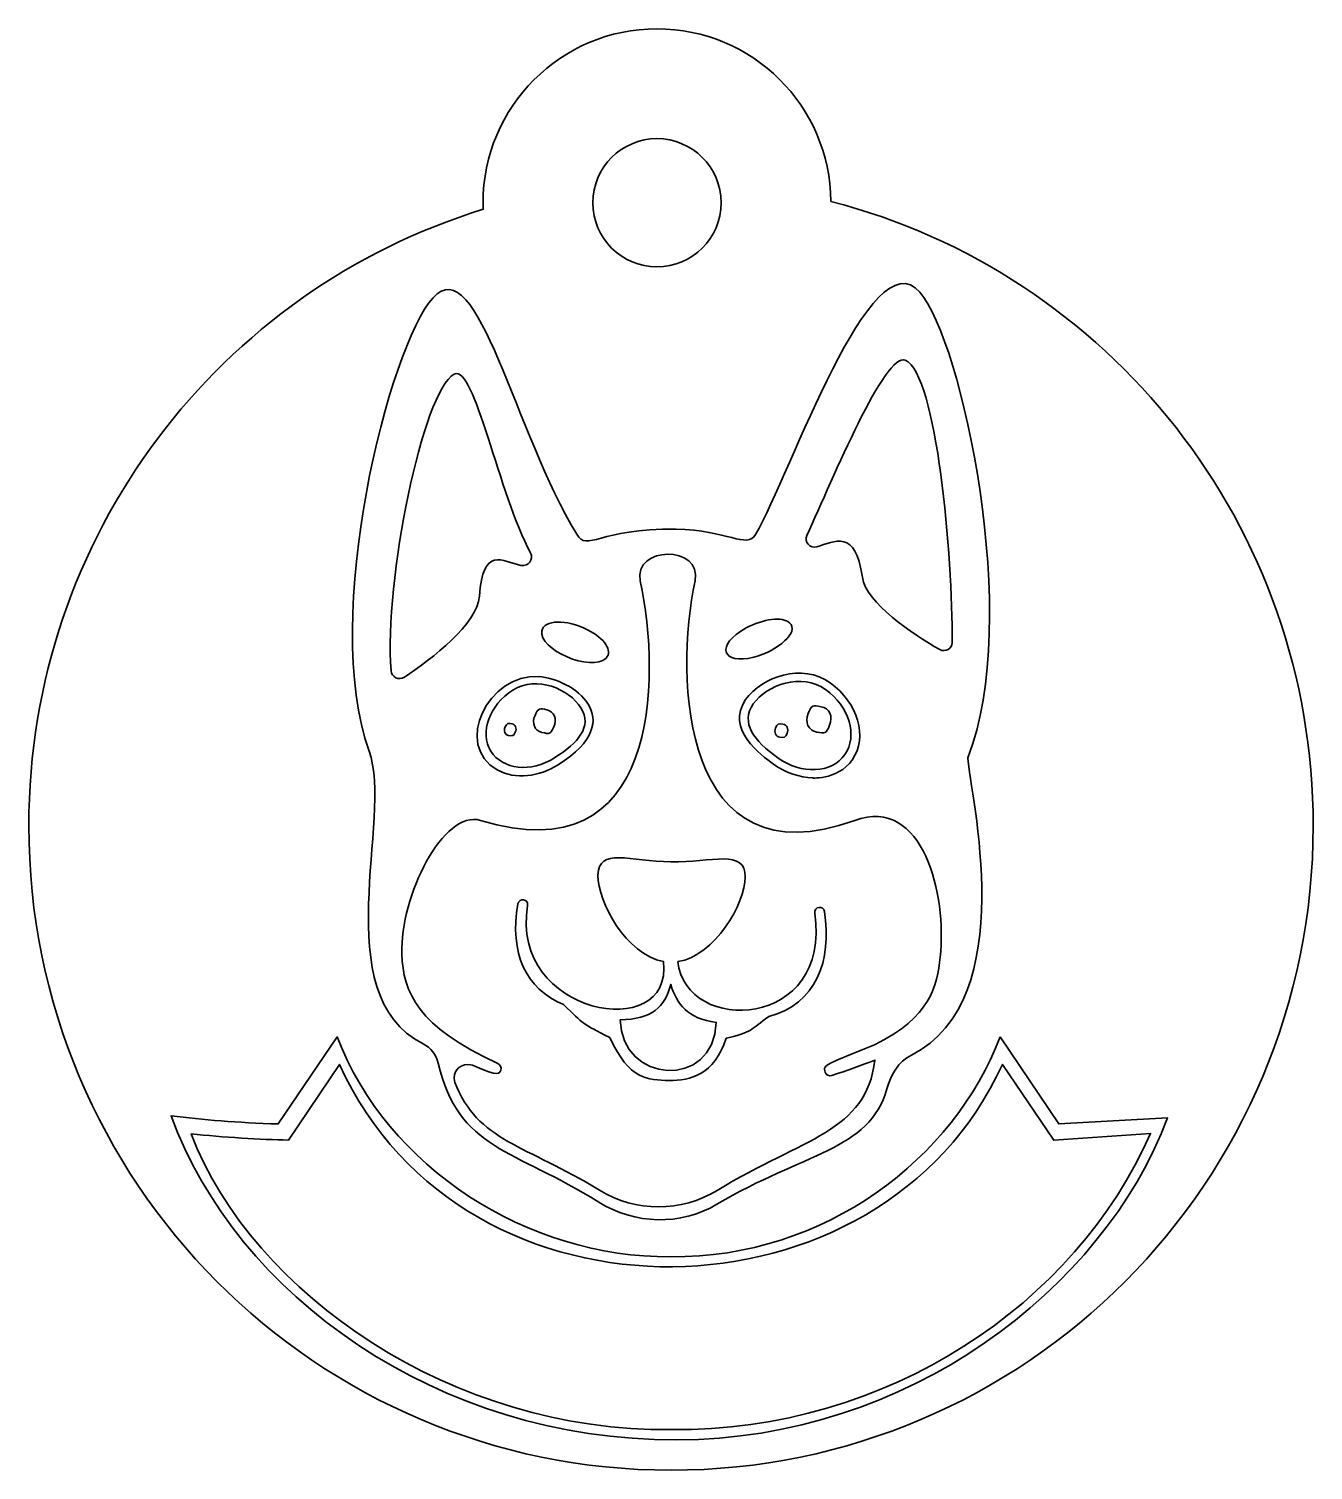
# Model space of a CAD drawing. Header units: inches. Extents: x 5.28 to 8.78, y -4.01 to -0.08.
import ezdxf

# ---------------------------------------------------------------- set-up
doc = ezdxf.new("R2010")
doc.units = ezdxf.units.IN
doc.header["$MEASUREMENT"] = 0
doc.layers.add('_U+0421_U+043B_U+043E_U+0439 1', color=7, linetype='Continuous')

# ---------------------------------------------------------------- blocks, each defined once
blk = doc.blocks.new('block 3')
at = {"layer": '_U+0421_U+043B_U+043E_U+0439 1', "color": 7, "lineweight": 35, "true_color": 0xffffff}
for points, knots in [([(7.4196, -2.4876), (7.4674, -2.8056), (7.0677, -2.8217), (7.0465, -2.6203), (7.1483, -2.6044), (7.2294, -2.4614), (7.2302, -2.3893), (7.2312, -2.3125), (7.1386, -2.3498), (7.0277, -2.3484), (6.9168, -2.3471), (6.8297, -2.3077), (6.8288, -2.3845), (6.8279, -2.4567), (6.9057, -2.6018), (7.0072, -2.6199), (7.0348, -2.8471), (6.5848, -2.7647), (6.637, -2.4673), (6.6404, -2.4497), (6.6137, -2.4451), (6.6106, -2.4626), (6.5869, -2.5971), (6.632, -2.6943), (6.735, -2.7374), (6.7915, -2.7925), (6.7849, -2.7882), (6.8608, -2.8275), (6.9145, -2.9427), (6.9642, -2.9433), (7.0228, -2.944), (7.081, -2.9447), (7.1444, -2.9294), (7.1783, -2.8291), (7.248, -2.8138), (7.2455, -2.8048), (7.2942, -2.7702), (7.4238, -2.7364), (7.4665, -2.6177), (7.4461, -2.4836), (7.4435, -2.466), (7.417, -2.47), (7.4196, -2.4876)], [0, 0, 0, 0, 1, 1, 1, 2, 2, 2, 3, 3, 3, 4, 4, 4, 5, 5, 5, 6, 6, 6, 7, 7, 7, 8, 8, 8, 9, 9, 9, 10, 10, 10, 11, 11, 11, 12, 12, 12, 13, 13, 13, 14, 14, 14, 14]), ([(6.8893, -2.7785), (6.9758, -2.7781), (7.0115, -2.7432), (7.0273, -2.6825), (7.0432, -2.7355), (7.0732, -2.7759), (7.1513, -2.786), (7.1444, -2.9712), (6.8913, -2.9527), (6.8893, -2.7785)], [0, 0, 0, 0, 1, 1, 1, 2, 2, 2, 3, 3, 3, 3])]:
    blk.add_open_spline(points, degree=3, knots=knots, dxfattribs=at)
blk = doc.blocks.new('block 5')
at = {"layer": '_U+0421_U+043B_U+043E_U+0439 1', "color": 7, "lineweight": 35, "true_color": 0xffffff}
for points, knots in [([(7.7062, -0.796), (7.5731, -0.641), (7.3552, -1.2873), (7.2584, -1.456), (7.2346, -1.4968), (7.1815, -1.4433), (7.0416, -1.4417), (6.8285, -1.439), (6.8008, -1.5047), (6.7708, -1.4557), (6.6038, -1.1829), (6.5009, -0.6757), (6.3792, -0.8108), (6.2598, -0.9433), (6.0728, -1.6812), (6.2051, -2.0464), (6.2708, -2.2272), (6.0867, -2.7097), (6.3521, -2.8442), (6.373, -2.8546), (6.3877, -2.874), (6.3933, -2.8967), (6.4485, -3.1336), (6.599, -3.1307), (6.831, -3.2756), (6.9292, -3.337), (7.0536, -3.3407), (7.1531, -3.2815), (7.3893, -3.1409), (7.5686, -3.1359), (7.6161, -2.9673), (7.6267, -2.9296), (7.6473, -2.8922), (7.6828, -2.8755), (7.9837, -2.7231), (7.8423, -2.1628), (7.8367, -2.0646), (7.9856, -1.6883), (7.8201, -0.9285), (7.7062, -0.796)], [0, 0, 0, 0, 1, 1, 1, 2, 2, 2, 3, 3, 3, 4, 4, 4, 5, 5, 5, 6, 6, 6, 7, 7, 7, 8, 8, 8, 9, 9, 9, 10, 10, 10, 11, 11, 11, 12, 12, 12, 13, 13, 13, 13]), ([(7.7941, -1.7503), (7.794, -1.7676), (7.7752, -1.7783), (7.7601, -1.7696), (7.6844, -1.7268), (7.5592, -1.6432), (7.5494, -1.5723), (7.5312, -1.4401), (7.4733, -1.4755), (7.4255, -1.4896), (7.4067, -1.495), (7.3901, -1.4765), (7.3983, -1.4587), (7.4696, -1.3021), (7.6117, -0.9572), (7.6662, -0.9811), (7.7526, -1.019), (7.7955, -1.5171), (7.7941, -1.7503)], [0, 0, 0, 0, 1, 1, 1, 2, 2, 2, 3, 3, 3, 4, 4, 4, 5, 5, 5, 6, 6, 6, 6]), ([(6.2648, -1.8273), (6.246, -1.5854), (6.3503, -1.0653), (6.4373, -1.0194), (6.4921, -0.9905), (6.5591, -1.3489), (6.6449, -1.5062), (6.6546, -1.5242), (6.6388, -1.5446), (6.619, -1.5403), (6.5685, -1.5293), (6.5146, -1.486), (6.5056, -1.6246), (6.5006, -1.6989), (6.3769, -1.7948), (6.3015, -1.845), (6.2863, -1.855), (6.2662, -1.8454), (6.2648, -1.8273)], [0, 0, 0, 0, 1, 1, 1, 2, 2, 2, 3, 3, 3, 4, 4, 4, 5, 5, 5, 6, 6, 6, 6]), ([(7.7612, -2.608), (7.7521, -2.6872), (7.7367, -2.7712), (7.5826, -2.8468), (7.4544, -2.9001), (7.4405, -2.8997), (7.4477, -2.9218), (7.4501, -2.9293), (7.4581, -2.9335), (7.4658, -2.9308), (7.5087, -2.9168), (7.5477, -2.9026), (7.5833, -2.8886), (7.5595, -3.0854), (7.3913, -3.0992), (7.1538, -3.2438), (7.0556, -3.3036), (6.9314, -3.3035), (6.8332, -3.2435), (6.6312, -3.1198), (6.5003, -3.1094), (6.4389, -2.9496), (6.4276, -2.9201), (6.4572, -2.8913), (6.4866, -2.9029), (6.5432, -2.9253), (6.5581, -2.9327), (6.5642, -2.9162), (6.5669, -2.9087), (6.5626, -2.9014), (6.5555, -2.898), (6.3378, -2.7972), (6.2977, -2.7042), (6.2944, -2.5997), (6.2892, -2.4422), (6.4076, -2.2044), (6.509, -2.2355), (6.9953, -2.3851), (7.0015, -1.8525), (6.9441, -1.5826), (6.9237, -1.4871), (7.1142, -1.4846), (7.0934, -1.5822), (7.0365, -1.8482), (7.0562, -2.4072), (7.5283, -2.2355), (7.7152, -2.1676), (7.7805, -2.4394), (7.7612, -2.608)], [0, 0, 0, 0, 1, 1, 1, 2, 2, 2, 3, 3, 3, 4, 4, 4, 5, 5, 5, 6, 6, 6, 7, 7, 7, 8, 8, 8, 9, 9, 9, 10, 10, 10, 11, 11, 11, 12, 12, 12, 13, 13, 13, 14, 14, 14, 15, 15, 15, 16, 16, 16, 16]), ([(6.8, -1.7157), (6.8468, -1.7395), (6.87, -1.7734), (6.8509, -1.7929), (6.8112, -1.833), (6.665, -1.7689), (6.6758, -1.7185), (6.6821, -1.6886), (6.7426, -1.6865), (6.8, -1.7157)], [0, 0, 0, 0, 1, 1, 1, 2, 2, 2, 3, 3, 3, 3]), ([(7.233, -1.7109), (7.2794, -1.6859), (7.3311, -1.6794), (7.3506, -1.6965), (7.3788, -1.7212), (7.3198, -1.7736), (7.2537, -1.7906), (7.1679, -1.8127), (7.1458, -1.7581), (7.233, -1.7109)], [0, 0, 0, 0, 1, 1, 1, 2, 2, 2, 3, 3, 3, 3]), ([(7.4617, -1.8603), (7.5377, -1.9148), (7.5646, -2.0087), (7.522, -2.0698), (7.4808, -2.1287), (7.401, -2.1194), (7.4149, -2.1194), (7.3781, -2.1187), (7.3396, -2.1053), (7.3067, -2.0817), (7.2741, -2.0582), (7.1748, -1.9868), (7.2312, -1.9061), (7.2748, -1.8437), (7.3865, -1.8062), (7.4617, -1.8603)], [0, 0, 0, 0, 1, 1, 1, 2, 2, 2, 3, 3, 3, 4, 4, 4, 5, 5, 5, 5]), ([(6.6676, -1.8433), (6.7569, -1.8493), (6.9199, -1.9577), (6.7203, -2.0839), (6.6694, -2.116), (6.6036, -2.1253), (6.5545, -2.0976), (6.4335, -2.0304), (6.5301, -1.8343), (6.6676, -1.8433)], [0, 0, 0, 0, 1, 1, 1, 2, 2, 2, 3, 3, 3, 3])]:
    blk.add_open_spline(points, degree=3, knots=knots, dxfattribs=at)
blk = doc.blocks.new('block 4')
at = {"layer": '_U+0421_U+043B_U+043E_U+0439 1'}
blk.add_blockref('block 5', (0, 0), dxfattribs=at)
blk = doc.blocks.new('block 2')
at = {"layer": '_U+0421_U+043B_U+043E_U+0439 1'}
for name in ['block 4', 'block 3']:
    blk.add_blockref(name, (0, 0), dxfattribs=at)

msp = doc.modelspace()

# ---------------------------------------------------------------- linework, layer by layer
at = {"layer": '_U+0421_U+043B_U+043E_U+0439 1', "color": 242, "lineweight": 35, "true_color": 0xc1272d}
for points, knots in [([(7.4635, -0.5486), (7.4615, -0.2885), (7.2501, -0.0781), (6.9896, -0.0781), (6.7278, -0.0781), (6.5156, -0.2903), (6.5156, -0.5521), (6.5156, -0.5581), (6.5158, -0.564), (6.5161, -0.57), (5.7993, -0.7897), (5.2778, -1.4587), (5.2778, -2.25), (5.2778, -3.22), (6.0612, -4.0063), (7.0278, -4.0063), (7.9943, -4.0063), (8.7778, -3.22), (8.7778, -2.25), (8.7778, -1.431), (8.2192, -0.7429), (7.4635, -0.5486)], [0, 0, 0, 0, 1, 1, 1, 2, 2, 2, 3, 3, 3, 4, 4, 4, 5, 5, 5, 6, 6, 6, 7, 7, 7, 7]), ([(6.9896, -0.7268), (6.8931, -0.7268), (6.8149, -0.6486), (6.8149, -0.5521), (6.8149, -0.4556), (6.8931, -0.3774), (6.9896, -0.3774), (7.0861, -0.3774), (7.1643, -0.4556), (7.1643, -0.5521), (7.1643, -0.6486), (7.0861, -0.7268), (6.9896, -0.7268)], [0, 0, 0, 0, 1, 1, 1, 2, 2, 2, 3, 3, 3, 4, 4, 4, 4])]:
    msp.add_open_spline(points, degree=3, knots=knots, dxfattribs=at)
at = {"layer": '_U+0421_U+043B_U+043E_U+0439 1', "color": 7, "lineweight": 35, "true_color": 0xffffff}
for points, knots in [([(6.537, -2.0464), (6.5684, -2.0975), (6.6461, -2.1057), (6.7107, -2.0648), (6.7753, -2.024), (6.8137, -1.9797), (6.7823, -1.9287), (6.7509, -1.8776), (6.6616, -1.8393), (6.5971, -1.8801), (6.5325, -1.921), (6.5056, -1.9954), (6.537, -2.0464)], [0, 0, 0, 0, 1, 1, 1, 2, 2, 2, 3, 3, 3, 4, 4, 4, 4]), ([(7.4488, -1.8784), (7.3838, -1.8317), (7.288, -1.8663), (7.2521, -1.9178), (7.2162, -1.9692), (7.2536, -2.0179), (7.3186, -2.0646), (7.3836, -2.1113), (7.4655, -2.1074), (7.5014, -2.056), (7.5374, -2.0046), (7.5138, -1.9251), (7.4488, -1.8784)], [0, 0, 0, 0, 1, 1, 1, 2, 2, 2, 3, 3, 3, 4, 4, 4, 4]), ([(7.4601, -1.9762), (7.4504, -2.0003), (7.4475, -1.9986), (7.4248, -1.9946), (7.4022, -1.9906), (7.3917, -1.9679), (7.4014, -1.9439), (7.4111, -1.9199), (7.414, -1.9216), (7.4366, -1.9255), (7.4593, -1.9295), (7.4698, -1.9522), (7.4601, -1.9762)], [0, 0, 0, 0, 1, 1, 1, 2, 2, 2, 3, 3, 3, 4, 4, 4, 4]), ([(6.6572, -1.9491), (6.6669, -1.928), (6.6694, -1.9296), (6.6896, -1.9342), (6.7098, -1.9387), (6.7182, -1.9595), (6.7085, -1.9807), (6.6987, -2.0018), (6.6962, -2.0002), (6.6761, -1.9956), (6.6559, -1.9911), (6.6475, -1.9703), (6.6572, -1.9491)], [0, 0, 0, 0, 1, 1, 1, 2, 2, 2, 3, 3, 3, 4, 4, 4, 4]), ([(6.6035, -1.9953), (6.5986, -2.0059), (6.5954, -2.0062), (6.5853, -2.004), (6.5753, -2.0017), (6.571, -1.9913), (6.5759, -1.9807), (6.5808, -1.9702), (6.584, -1.9698), (6.5941, -1.9721), (6.6041, -1.9743), (6.6084, -1.9847), (6.6035, -1.9953)], [0, 0, 0, 0, 1, 1, 1, 2, 2, 2, 3, 3, 3, 4, 4, 4, 4]), ([(7.3441, -1.9981), (7.3393, -2.0101), (7.3357, -2.0107), (7.3244, -2.0087), (7.3131, -2.0067), (7.3078, -1.9953), (7.3127, -1.9833), (7.3175, -1.9713), (7.3211, -1.9707), (7.3324, -1.9727), (7.3438, -1.9747), (7.349, -1.9861), (7.3441, -1.9981)], [0, 0, 0, 0, 1, 1, 1, 2, 2, 2, 3, 3, 3, 4, 4, 4, 4]), ([(7.9245, -2.8256), (7.8003, -3.1547), (7.4482, -3.429), (7.027, -3.4244), (6.6374, -3.4294), (6.2511, -3.1782), (6.1181, -2.8255), (6.1181, -2.8255), (5.9577, -3.0626), (5.9577, -3.0626), (5.8452, -3.0594), (5.7526, -3.0512), (5.6655, -3.0404), (5.8425, -3.5267), (6.3868, -3.9252), (7.0439, -3.9235), (7.67, -3.9235), (8.2049, -3.5143), (8.3811, -3.046), (8.3811, -3.046), (8.0846, -3.0624), (8.0846, -3.0624), (8.0846, -3.0624), (7.9245, -2.8256), (7.9245, -2.8256)], [0, 0, 0, 0, 1, 1, 1, 2, 2, 2, 3, 3, 3, 4, 4, 4, 5, 5, 5, 6, 6, 6, 7, 7, 7, 8, 8, 8, 8]), ([(7.0285, -3.8956), (6.4369, -3.9035), (5.8869, -3.5282), (5.7202, -3.0894), (5.8051, -3.0989), (5.9116, -3.1053), (5.9852, -3.1067), (5.9852, -3.1067), (6.1247, -2.9004), (6.1247, -2.9004), (6.4638, -3.6496), (7.6039, -3.6217), (7.9308, -2.9004), (7.9308, -2.9004), (8.0706, -3.1071), (8.0706, -3.1071), (8.0706, -3.1071), (8.3348, -3.0884), (8.3348, -3.0884), (8.131, -3.5536), (7.617, -3.9015), (7.0285, -3.8956)], [0, 0, 0, 0, 1, 1, 1, 2, 2, 2, 3, 3, 3, 4, 4, 4, 5, 5, 5, 6, 6, 6, 7, 7, 7, 7])]:
    msp.add_open_spline(points, degree=3, knots=knots, dxfattribs=at)

# ---------------------------------------------------------------- block references
at = {"layer": '_U+0421_U+043B_U+043E_U+0439 1'}
msp.add_blockref('block 2', (0, 0), dxfattribs=at)

doc.saveas('drawing.dxf')
